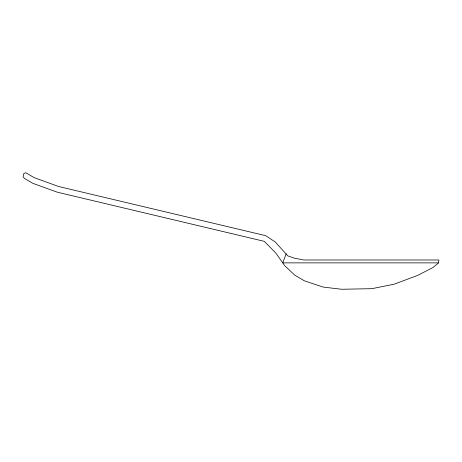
<?xml version="1.0" encoding="UTF-8"?>
<svg xmlns="http://www.w3.org/2000/svg" width="462" height="462" viewBox="0 0 462 462"><rect width="100%" height="100%" fill="white"/><g stroke="black" fill="none" stroke-linecap="round" stroke-linejoin="round"><path stroke-width="0.69" d="M438.588 262.878L438.9 259.99L303.794 259.99L294.358 258.16L287.861 255.913L275.19 241.955L265.719 235.678L58.686 186.521L34.2 177.651L25.733 172.736L23.851 173.545L23.1 176.715L24.382 178.419L32.848 183.333L57.34 192.204L264.368 241.36L275.953 253.216L284.754 265.742L294.762 275.15L304.418 280.844L323.134 287.075L341.655 289.264L371.91 288.669L394.196 284.188L417.7 275.381L433.004 267.515L438.588 262.878L282.744 262.878L286.14 253.863"/></g></svg>
